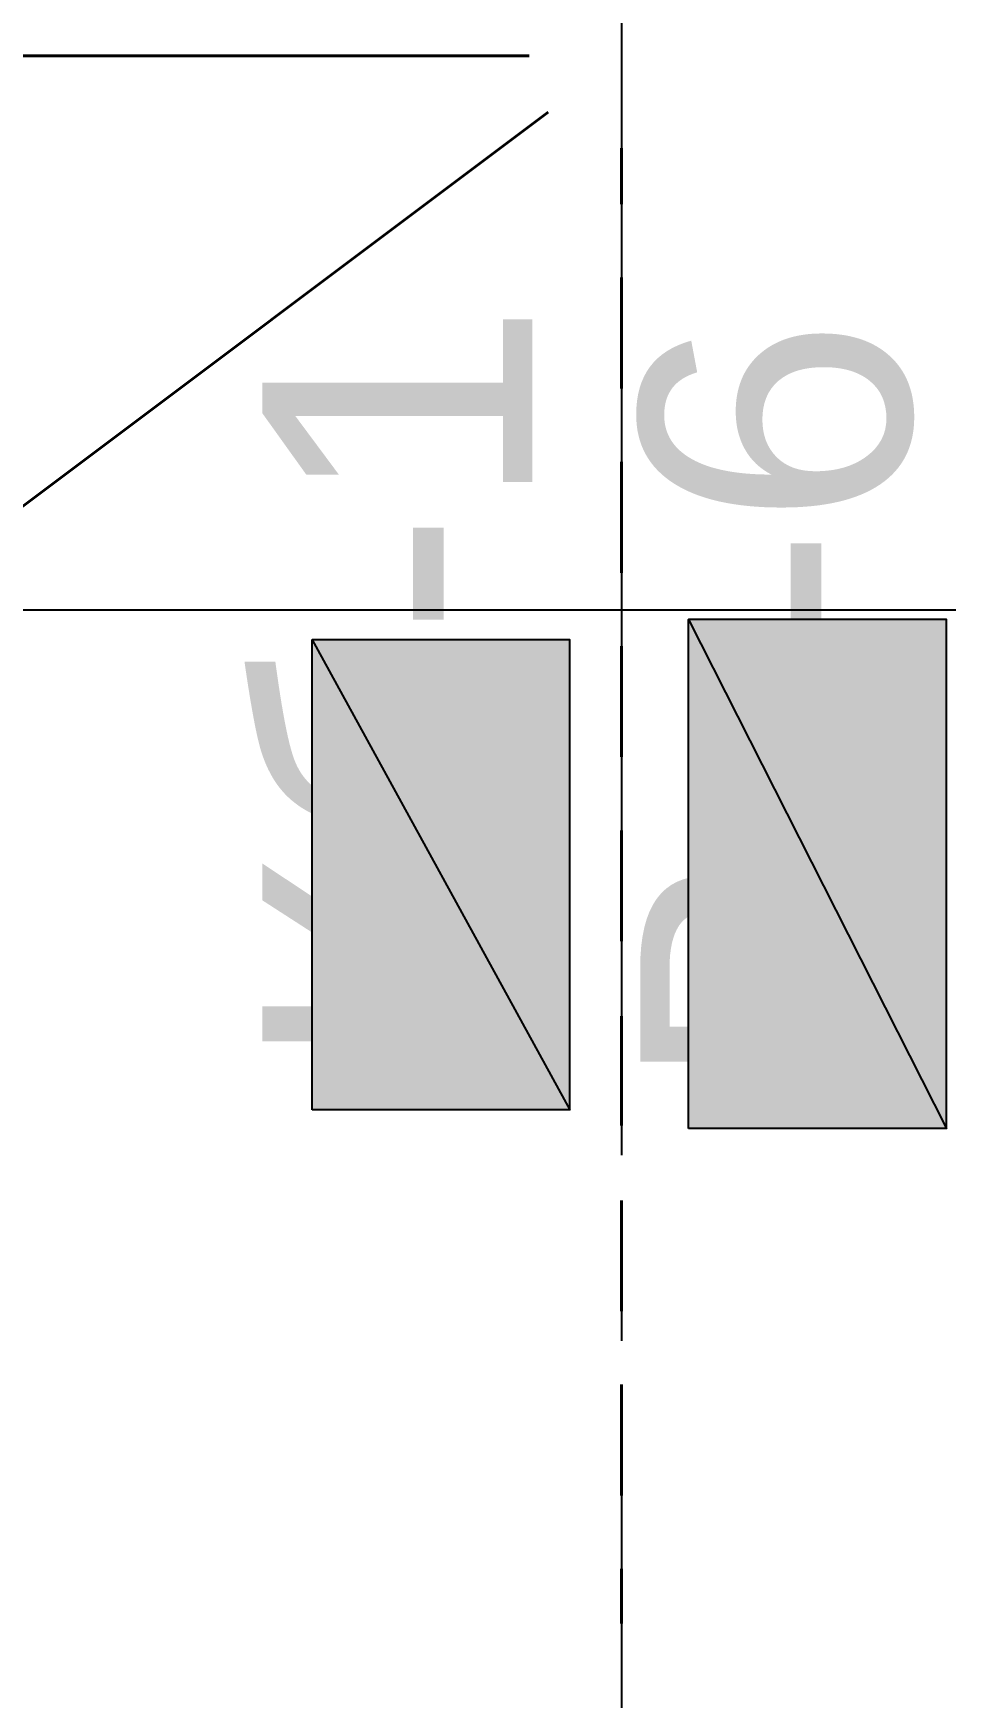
# Model space of a CAD drawing. Extents: x 8 to 21351, y 0 to 420.
# Drawn here: x 15924.61 to 15937.11, y 354.23 to 376.8 of the extents above; entities that cross this region are included whole.
import ezdxf

# ---------------------------------------------------------------- set-up
doc = ezdxf.new("R2010")
doc.units = 0
doc.styles.add('TEYPDFCAD_TEXT', font='arial.ttf')

msp = doc.modelspace()

# ---------------------------------------------------------------- hatches: boundary and pattern name
at = {"true_color": 0xffffff}
h = msp.add_hatch(color=0, dxfattribs=at)
h.paths.add_polyline_path([(15933.491, 361.95), (15933.491, 368.85), (15936.984, 361.95)])
h.paths.add_polyline_path([(15933.491, 368.85), (15936.984, 361.95), (15936.984, 368.85)])
h = msp.add_hatch(color=0, dxfattribs=at)
h.paths.add_polyline_path([(15928.39, 362.204), (15928.39, 368.575), (15931.883, 362.204)])
h.paths.add_polyline_path([(15928.39, 368.575), (15931.883, 362.204), (15931.883, 368.575)])

# ---------------------------------------------------------------- linework, layer by layer
at = {"color": 7, "lineweight": 25}
for p, q in [((15932.581, 381.593), (15932.581, 361.59)), ((15937.111, 368.977), (15922.083, 368.977)), ((15932.581, 360.087), (15932.581, 359.071)), ((15932.581, 357.59), (15932.581, 337.566))]:
    msp.add_line(p, q, dxfattribs=at)
at = {"color": 7, "lineweight": 40}
for p, q in [((15931.332, 376.491), (15903.837, 376.491)), ((15931.586, 375.729), (15903.583, 354.732)), ((15932.581, 375.243), (15932.581, 374.481)), ((15932.581, 373.486), (15932.581, 371.983)), ((15932.581, 370.988), (15932.581, 369.485)), ((15932.581, 368.49), (15932.581, 366.988)), ((15932.581, 365.993), (15932.581, 364.49)), ((15932.581, 363.474), (15932.581, 361.992)), ((15932.581, 360.976), (15932.581, 359.474)), ((15932.581, 358.479), (15932.581, 356.976)), ((15932.581, 355.981), (15932.581, 355.24))]:
    msp.add_line(p, q, dxfattribs=at)
at = {"color": 0, "lineweight": 0, "true_color": 0xffffff}
for p, q in [((15936.984, 361.95), (15936.984, 368.85)), ((15931.883, 362.204), (15931.883, 368.575))]:
    msp.add_line(p, q, dxfattribs=at)
at = {"color": 0, "true_color": 0xffffff}
for points in [[(15933.491, 361.95), (15933.491, 368.85), (15936.984, 361.95)], [(15933.491, 368.85), (15936.984, 361.95), (15936.984, 368.85)], [(15928.39, 362.204), (15928.39, 368.575), (15931.883, 362.204)], [(15928.39, 368.575), (15931.883, 362.204), (15931.883, 368.575)]]:
    msp.add_lwpolyline(points, close=True, dxfattribs=at)

# ---------------------------------------------------------------- texts
at = {"color": 7, "style": 'TEYPDFCAD_TEXT'}
for s, p in [('Кб-1', (15931.375, 362.712)), ('Вс-6', (15936.497, 362.437))]:
    msp.add_text(s, height=3.6618, rotation=90, dxfattribs=at).set_placement(p)

doc.saveas('drawing.dxf')
